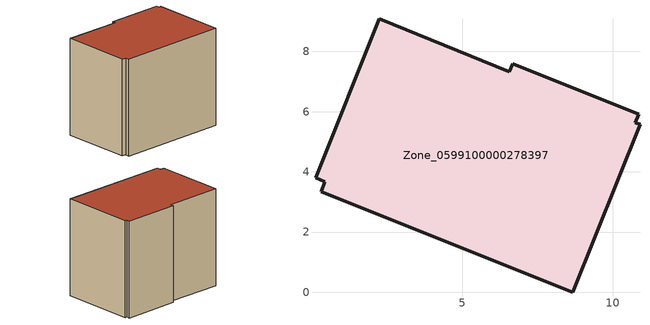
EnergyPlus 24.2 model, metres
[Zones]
Zone_0599100000278397
 floor ground (C_G): 10.91,5.58 8.68,0 0.32,3.34 0.44,3.67 0.13,3.8 2.25,9.09 6.58,7.33 6.68,7.59 10.87,5.91 10.76,5.64 z0.27
 wall outside (C_F): 2.25,9.09 0.13,3.8 0.44,3.67 0.32,3.34 8.68,0 10.91,5.58 10.76,5.64 10.87,5.91 6.68,7.59 6.58,7.33 2.25,9.09 z0.27:8.1
 roof outside (C_R): 6.58,7.33 2.25,9.09 0.13,3.8 0.44,3.67 0.32,3.34 8.68,0 10.91,5.58 10.76,5.64 10.87,5.91 6.68,7.59 z8.1
[BUILDING]
Pand.0599100000278397: North Axis=0; Terrain=City; Loads Convergence Tolerance Value=0.04; Temperature Convergence Tolerance Value=0.4; Solar Distribution=FullExterior; Maximum Number of Warmup Days=25; Minimum Number of Warmup Days=1
[Site:Location]
Rotterdam.The.Hague.AP_ZH_NLD Design_Conditions: Latitude=51.96; Longitude=4.45; Time Zone=1; Elevation=-4.5
[SITE:GROUNDTEMPERATURE:BUILDINGSURFACE]
18, 18, 18, 18, 18, 18, 18, 18, 18, 18, 18, 18
[MATERIAL] Thermal Absorptance=0.9; Solar Absorptance=0.7; Visible Absorptance=0.7
Name | Roughness | Thickness | Conductivity | Density | Specific Heat
G.TC.1965-1974 | MediumSmooth | 0.15 | 0.882353 | 540 | 1210
F.TC.1965-1974 | Rough | 0.3 | 0.697674 | 1920 | 840
R.TC.1965-1974 | MediumRough | 0.2 | 0.232558 | 1500 | 1000
[CONSTRUCTION]
C_G: G.TC.1965-1974
C_F: F.TC.1965-1974
C_R: R.TC.1965-1974
[ZONE]
Zone_0599100000278397: Type=1; Multiplier=1; Ceiling Height=Autocalculate; Volume=Autocalculate; Floor Area=autocalculate; Part of Total Floor Area=Yes
[ZONEINFILTRATION:DESIGNFLOWRATE]
Infil_Zone_0599100000278397: Zone or ZoneList or Space or SpaceList=Zone_0599100000278397; Schedule=AlwaysOn; Design Flow Rate Calculation Method=Flow/Area; Flow Rate per Floor Area=0.003; Constant Term Coefficient=1; Temperature Term Coefficient=0; Velocity Term Coefficient=0; Velocity Squared Term Coefficient=0
[HVACTEMPLATE:ZONE:IDEALLOADSAIRSYSTEM]
Zone_0599100000278397: Maximum Heating Supply Air Temperature=50; Minimum Cooling Supply Air Temperature=13; Maximum Heating Supply Air Humidity Ratio=0.0156; Minimum Cooling Supply Air Humidity Ratio=0.0077; Heating Limit=NoLimit; Cooling Limit=NoLimit; Dehumidification Control Type=ConstantSensibleHeatRatio; Cooling Sensible Heat Ratio=0.7; Dehumidification Setpoint=60; Humidification Control Type=None; Humidification Setpoint=30; Outdoor Air Method=None; Outdoor Air Flow Rate per Person=0.00944; Outdoor Air Flow Rate per Zone Floor Area=0; Outdoor Air Flow Rate per Zone=0; Demand Controlled Ventilation Type=None; Outdoor Air Economizer Type=NoEconomizer; Heat Recovery Type=None; Sensible Heat Recovery Effectiveness=0.7; Latent Heat Recovery Effectiveness=0.65
[ZONECONTROL:THERMOSTAT]
ThermostatControl_Zone_0599100000278397: Zone or ZoneList=Zone_0599100000278397; Control Type Schedule=DualSetpointControlType; Control 1=Thermostat_Zone_0599100000278397; Temperature Difference Between Cutout And Setpoint=0
[THERMOSTATSETPOINT:DUALSETPOINT]
Thermostat_Zone_0599100000278397: Heating Setpoint Temperature Schedule=HeatingSetpoint_Zone_0599100000278397; Cooling Setpoint Temperature Schedule=CoolingSetpoint_Zone_0599100000278397
[SCHEDULE:COMPACT]
HeatingSetpoint_Zone_0599100000278397: Through: 12/31, For: AllDays, Until: 24:00, 21
CoolingSetpoint_Zone_0599100000278397: Through: 12/31, For: AllDays, Until: 24:00, 24
DualSetpointControlType: Through: 12/31, For: AllDays, Until: 24:00, 4
AlwaysOn: Through: 12/31, For: AllDays, Until: 24:00, 1
